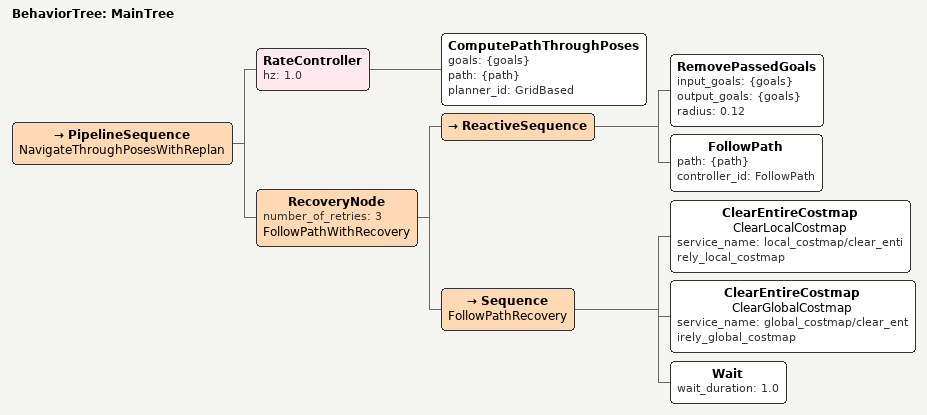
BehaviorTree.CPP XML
<root main_tree_to_execute="MainTree">
  <BehaviorTree ID="MainTree">
    <PipelineSequence name="NavigateThroughPosesWithReplan">
      <RateController hz="1.0">
        <ComputePathThroughPoses goals="{goals}" path="{path}" planner_id="GridBased"/>
      </RateController>
      <RecoveryNode number_of_retries="3" name="FollowPathWithRecovery">
        <ReactiveSequence>
          <RemovePassedGoals input_goals="{goals}" output_goals="{goals}" radius="0.12"/>
          <FollowPath path="{path}" controller_id="FollowPath"/>
        </ReactiveSequence>
        <Sequence name="FollowPathRecovery">
          <ClearEntireCostmap name="ClearLocalCostmap" service_name="local_costmap/clear_entirely_local_costmap"/>
          <ClearEntireCostmap name="ClearGlobalCostmap" service_name="global_costmap/clear_entirely_global_costmap"/>
          <Wait wait_duration="1.0"/>
        </Sequence>
      </RecoveryNode>
    </PipelineSequence>
  </BehaviorTree>
</root>
